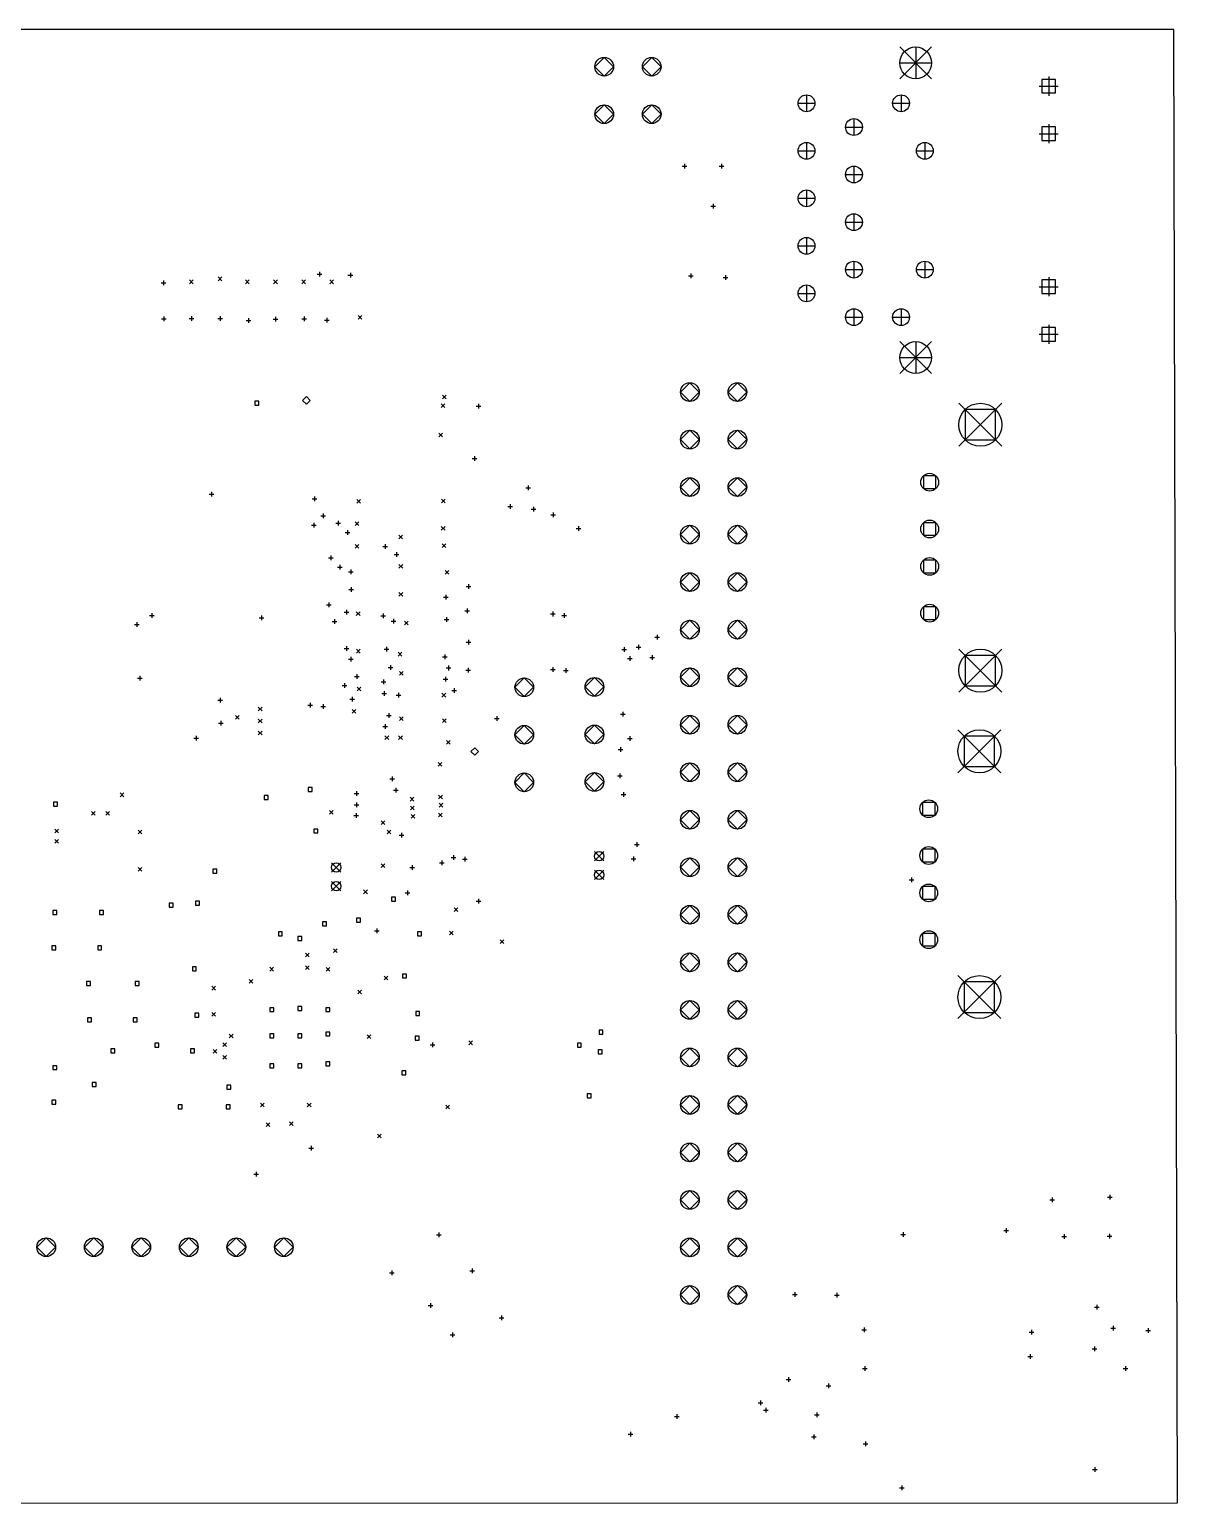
# Model space of a CAD drawing. Extents: x 95 to 218, y -204 to -74.
# Drawn here: x 156.3 to 217.7, y -153.2 to -74.4 of the extents above; entities that cross this region are included whole.
import ezdxf

# ---------------------------------------------------------------- set-up
doc = ezdxf.new("R2010")
doc.units = 0
doc.layers.add('BLACK', color=7, linetype='CONTINUOUS')

msp = doc.modelspace()

# ---------------------------------------------------------------- linework, layer by layer
at = {"layer": 'BLACK', "linetype": 'CONTINUOUS'}
for p, q in [((217.52, -74.41), (96.7908, -74.41)), ((217.72, -153.16), (217.52, -74.41)), ((202.873, -75.345), (204.572, -77.045)), ((204.572, -75.345), (202.873, -77.045)), ((203.722, -75.345), (203.722, -77.045)), ((187.07, -75.9), (186.57, -76.4)), ((186.57, -76.4), (187.07, -76.9)), ((187.57, -76.4), (187.07, -75.9)), ((187.07, -76.9), (187.57, -76.4)), ((189.61, -75.9), (189.11, -76.4)), ((189.11, -76.4), (189.61, -76.9)), ((190.11, -76.4), (189.61, -75.9)), ((189.61, -76.9), (190.11, -76.4)), ((202.873, -76.195), (204.572, -76.195)), ((211.193, -77.0794), (210.472, -77.0794)), ((210.472, -77.0794), (210.472, -77.8006)), ((210.832, -76.93), (210.832, -77.95)), ((211.193, -77.8006), (211.193, -77.0794)), ((197.882, -77.905), (197.882, -78.805)), ((202.942, -77.905), (202.942, -78.805)), ((210.322, -77.44), (211.343, -77.44)), ((210.472, -77.8006), (211.193, -77.8006)), ((187.07, -78.44), (186.57, -78.94)), ((187.57, -78.94), (187.07, -78.44)), ((189.61, -78.44), (189.11, -78.94)), ((190.11, -78.94), (189.61, -78.44)), ((197.433, -78.355), (198.332, -78.355)), ((202.492, -78.355), (203.392, -78.355)), ((186.57, -78.94), (187.07, -79.44)), ((187.07, -79.44), (187.57, -78.94)), ((189.11, -78.94), (189.61, -79.44)), ((189.61, -79.44), (190.11, -78.94)), ((200.422, -79.175), (200.422, -80.075)), ((210.832, -79.47), (210.832, -80.49)), ((199.972, -79.625), (200.873, -79.625)), ((210.322, -79.98), (211.343, -79.98)), ((211.193, -79.6194), (210.472, -79.6194)), ((210.472, -79.6194), (210.472, -80.3406)), ((210.472, -80.3406), (211.193, -80.3406)), ((211.193, -80.3406), (211.193, -79.6194)), ((197.433, -80.895), (198.332, -80.895)), ((197.882, -80.445), (197.882, -81.345)), ((203.762, -80.895), (204.662, -80.895)), ((204.212, -80.445), (204.212, -81.345)), ((191.245, -81.72), (191.495, -81.72)), ((191.37, -81.595), (191.37, -81.845)), ((193.225, -81.72), (193.475, -81.72)), ((193.35, -81.595), (193.35, -81.845)), ((200.422, -81.715), (200.422, -82.615)), ((199.972, -82.165), (200.873, -82.165)), ((197.433, -83.435), (198.332, -83.435)), ((197.882, -82.985), (197.882, -83.885)), ((192.775, -83.86), (193.025, -83.86)), ((192.9, -83.735), (192.9, -83.985)), ((200.422, -84.255), (200.422, -85.155)), ((199.972, -84.705), (200.873, -84.705)), ((197.882, -85.525), (197.882, -86.425)), ((197.433, -85.975), (198.332, -85.975)), ((171.86, -87.355), (171.86, -87.605)), ((173.5, -87.415), (173.5, -87.665)), ((191.71, -87.445), (191.71, -87.695)), ((199.972, -87.245), (200.873, -87.245)), ((200.422, -86.795), (200.422, -87.695)), ((203.762, -87.245), (204.662, -87.245)), ((204.212, -86.795), (204.212, -87.695)), ((163.385, -87.95), (163.635, -87.95)), ((163.51, -87.825), (163.51, -88.075)), ((164.9, -87.8), (165.1, -88)), ((165.1, -87.8), (164.9, -88)), ((166.426, -87.6357), (166.626, -87.8357)), ((166.626, -87.6357), (166.426, -87.8357)), ((167.9, -87.8), (168.1, -88)), ((168.1, -87.8), (167.9, -88)), ((169.4, -87.8), (169.6, -88)), ((169.6, -87.8), (169.4, -88)), ((170.9, -87.8), (171.1, -88)), ((171.1, -87.8), (170.9, -88)), ((171.735, -87.48), (171.985, -87.48)), ((172.4, -87.8), (172.6, -88)), ((172.6, -87.8), (172.4, -88)), ((173.375, -87.54), (173.625, -87.54)), ((191.585, -87.57), (191.835, -87.57)), ((193.433, -87.6616), (193.683, -87.6616)), ((193.558, -87.5366), (193.558, -87.7866)), ((197.882, -88.065), (197.882, -88.965)), ((210.322, -88.16), (211.343, -88.16)), ((211.193, -87.7994), (210.472, -87.7994)), ((210.472, -87.7994), (210.472, -88.5206)), ((210.832, -87.65), (210.832, -88.67)), ((211.193, -88.5206), (211.193, -87.7994)), ((197.433, -88.515), (198.332, -88.515)), ((210.472, -88.5206), (211.193, -88.5206)), ((163.53, -89.755), (163.53, -90.005)), ((165.01, -89.735), (165.01, -89.985)), ((166.54, -89.735), (166.54, -89.985)), ((169.5, -89.765), (169.5, -90.015)), ((171.03, -89.745), (171.03, -89.995)), ((173.91, -89.7), (174.11, -89.9)), ((174.11, -89.7), (173.91, -89.9)), ((199.972, -89.785), (200.873, -89.785)), ((200.422, -89.335), (200.422, -90.235)), ((202.492, -89.785), (203.392, -89.785)), ((202.942, -89.335), (202.942, -90.235)), ((163.405, -89.88), (163.655, -89.88)), ((164.885, -89.86), (165.135, -89.86)), ((166.415, -89.86), (166.665, -89.86)), ((167.935, -89.96), (168.185, -89.96)), ((168.06, -89.835), (168.06, -90.085)), ((169.375, -89.89), (169.625, -89.89)), ((170.905, -89.87), (171.155, -89.87)), ((172.125, -89.95), (172.375, -89.95)), ((172.25, -89.825), (172.25, -90.075)), ((211.193, -90.3394), (210.472, -90.3394)), ((210.472, -90.3394), (210.472, -91.0606)), ((210.832, -90.19), (210.832, -91.21)), ((211.193, -91.0606), (211.193, -90.3394)), ((202.873, -91.095), (204.572, -92.795)), ((204.572, -91.095), (202.873, -92.795)), ((203.722, -91.095), (203.722, -92.795)), ((210.322, -90.7), (211.343, -90.7)), ((210.472, -91.0606), (211.193, -91.0606)), ((202.873, -91.945), (204.572, -91.945)), ((191.65, -93.29), (191.15, -93.79)), ((192.15, -93.79), (191.65, -93.29)), ((194.19, -93.29), (193.69, -93.79)), ((194.69, -93.79), (194.19, -93.29)), ((168.606, -94.2739), (168.394, -94.2739)), ((168.394, -94.2739), (168.394, -94.4861)), ((168.394, -94.4861), (168.606, -94.4861)), ((168.606, -94.4861), (168.606, -94.2739)), ((171.15, -94.034), (170.95, -94.234)), ((170.95, -94.234), (171.15, -94.434)), ((171.35, -94.234), (171.15, -94.034)), ((171.15, -94.434), (171.35, -94.234)), ((178.36, -94.42), (178.56, -94.62)), ((178.56, -94.42), (178.36, -94.62)), ((178.42, -93.96), (178.62, -94.16)), ((178.62, -93.96), (178.42, -94.16)), ((180.233, -94.5414), (180.483, -94.5414)), ((180.358, -94.4164), (180.358, -94.6664)), ((191.15, -93.79), (191.65, -94.29)), ((191.65, -94.29), (192.15, -93.79)), ((193.69, -93.79), (194.19, -94.29)), ((194.19, -94.29), (194.69, -93.79)), ((206.03, -94.388), (208.33, -96.688)), ((208.33, -94.388), (206.03, -96.688)), ((207.993, -94.7248), (206.367, -94.7248)), ((206.367, -94.7248), (206.367, -96.3512)), ((207.993, -96.3512), (207.993, -94.7248)), ((178.23, -95.99), (178.43, -96.19)), ((178.43, -95.99), (178.23, -96.19)), ((191.65, -95.83), (191.15, -96.33)), ((192.15, -96.33), (191.65, -95.83)), ((194.19, -95.83), (193.69, -96.33)), ((194.69, -96.33), (194.19, -95.83)), ((191.15, -96.33), (191.65, -96.83)), ((191.65, -96.83), (192.15, -96.33)), ((193.69, -96.33), (194.19, -96.83)), ((194.19, -96.83), (194.69, -96.33)), ((206.367, -96.3512), (207.993, -96.3512)), ((180.01, -97.3391), (180.26, -97.3391)), ((180.135, -97.2141), (180.135, -97.4641)), ((191.65, -98.37), (191.15, -98.87)), ((192.15, -98.87), (191.65, -98.37)), ((194.19, -98.37), (193.69, -98.87)), ((194.69, -98.87), (194.19, -98.37)), ((204.806, -98.2721), (204.134, -98.2721)), ((204.134, -98.2721), (204.134, -98.9439)), ((204.806, -98.9439), (204.806, -98.2721)), ((165.955, -99.24), (166.205, -99.24)), ((166.08, -99.115), (166.08, -99.365)), ((182.875, -98.9), (183.125, -98.9)), ((183, -98.775), (183, -99.025)), ((191.15, -98.87), (191.65, -99.37)), ((191.65, -99.37), (192.15, -98.87)), ((193.69, -98.87), (194.19, -99.37)), ((194.19, -99.37), (194.69, -98.87)), ((204.134, -98.9439), (204.806, -98.9439)), ((171.465, -99.49), (171.715, -99.49)), ((171.59, -99.365), (171.59, -99.615)), ((173.85, -99.53), (174.05, -99.73)), ((174.05, -99.53), (173.85, -99.73)), ((178.369, -99.5099), (178.569, -99.7099)), ((178.569, -99.5099), (178.369, -99.7099)), ((181.925, -99.9), (182.175, -99.9)), ((182.05, -99.775), (182.05, -100.025)), ((183.175, -100.05), (183.425, -100.05)), ((183.3, -99.925), (183.3, -100.175)), ((171.553, -100.772), (171.553, -101.022)), ((171.922, -100.403), (172.172, -100.403)), ((172.047, -100.278), (172.047, -100.528)), ((172.728, -100.803), (172.978, -100.803)), ((172.853, -100.678), (172.853, -100.928)), ((173.76, -100.72), (173.96, -100.92)), ((173.96, -100.72), (173.76, -100.92)), ((184.225, -100.35), (184.475, -100.35)), ((184.35, -100.225), (184.35, -100.475)), ((204.806, -100.772), (204.134, -100.772)), ((204.134, -100.772), (204.134, -101.444)), ((204.806, -101.444), (204.806, -100.772)), ((171.428, -100.897), (171.678, -100.897)), ((173.222, -101.297), (173.472, -101.297)), ((173.347, -101.172), (173.347, -101.422)), ((176.091, -101.435), (176.291, -101.635)), ((176.291, -101.435), (176.091, -101.635)), ((178.362, -100.971), (178.562, -101.171)), ((178.562, -100.971), (178.362, -101.171)), ((185.575, -101.09), (185.825, -101.09)), ((185.7, -100.965), (185.7, -101.215)), ((191.65, -100.91), (191.15, -101.41)), ((191.15, -101.41), (191.65, -101.91)), ((192.15, -101.41), (191.65, -100.91)), ((191.65, -101.91), (192.15, -101.41)), ((194.19, -100.91), (193.69, -101.41)), ((193.69, -101.41), (194.19, -101.91)), ((194.69, -101.41), (194.19, -100.91)), ((194.19, -101.91), (194.69, -101.41)), ((204.134, -101.444), (204.806, -101.444)), ((173.76, -101.93), (173.96, -102.13)), ((173.96, -101.93), (173.76, -102.13)), ((175.245, -102.05), (175.495, -102.05)), ((175.37, -101.925), (175.37, -102.175)), ((175.972, -102.344), (175.972, -102.594)), ((178.412, -101.896), (178.612, -102.096)), ((178.612, -101.896), (178.412, -102.096)), ((172.328, -102.653), (172.578, -102.653)), ((172.453, -102.528), (172.453, -102.778)), ((172.822, -103.147), (173.072, -103.147)), ((172.947, -103.022), (172.947, -103.272)), ((175.847, -102.469), (176.097, -102.469)), ((176.1, -103), (176.3, -103.2)), ((176.3, -103), (176.1, -103.2)), ((204.806, -102.772), (204.134, -102.772)), ((204.134, -102.772), (204.134, -103.444)), ((204.806, -103.444), (204.806, -102.772)), ((173.395, -103.4), (173.645, -103.4)), ((173.52, -103.275), (173.52, -103.525)), ((178.566, -103.324), (178.766, -103.524)), ((178.766, -103.324), (178.566, -103.524)), ((191.65, -103.45), (191.15, -103.95)), ((191.15, -103.95), (191.65, -104.45)), ((192.15, -103.95), (191.65, -103.45)), ((191.65, -104.45), (192.15, -103.95)), ((194.19, -103.45), (193.69, -103.95)), ((193.69, -103.95), (194.19, -104.45)), ((194.69, -103.95), (194.19, -103.45)), ((194.19, -104.45), (194.69, -103.95)), ((204.134, -103.444), (204.806, -103.444)), ((173.425, -104.35), (173.675, -104.35)), ((173.55, -104.225), (173.55, -104.475)), ((176.1, -104.5), (176.3, -104.7)), ((176.3, -104.5), (176.1, -104.7)), ((178.475, -104.75), (178.725, -104.75)), ((178.6, -104.625), (178.6, -104.875)), ((179.685, -104.19), (179.935, -104.19)), ((179.81, -104.065), (179.81, -104.315)), ((172.225, -105.17), (172.475, -105.17)), ((172.35, -105.045), (172.35, -105.295)), ((173.178, -105.546), (173.428, -105.546)), ((173.303, -105.421), (173.303, -105.671)), ((173.82, -105.53), (174.02, -105.73)), ((174.02, -105.53), (173.82, -105.73)), ((179.625, -105.49), (179.875, -105.49)), ((179.75, -105.365), (179.75, -105.615)), ((184.32, -105.527), (184.32, -105.777)), ((204.806, -105.272), (204.134, -105.272)), ((204.134, -105.272), (204.134, -105.944)), ((204.806, -105.944), (204.806, -105.272)), ((161.965, -106.21), (162.215, -106.21)), ((162.09, -106.085), (162.09, -106.335)), ((162.755, -105.73), (163.005, -105.73)), ((162.88, -105.605), (162.88, -105.855)), ((168.625, -105.85), (168.875, -105.85)), ((168.75, -105.725), (168.75, -105.975)), ((172.525, -106.05), (172.775, -106.05)), ((172.65, -105.925), (172.65, -106.175)), ((175.135, -105.751), (175.385, -105.751)), ((175.26, -105.626), (175.26, -105.876)), ((175.675, -106.04), (175.925, -106.04)), ((175.8, -105.915), (175.8, -106.165)), ((176.4, -106.03), (176.6, -106.23)), ((176.6, -106.03), (176.4, -106.23)), ((178.515, -105.95), (178.765, -105.95)), ((178.64, -105.825), (178.64, -106.075)), ((184.195, -105.652), (184.445, -105.652)), ((184.807, -105.734), (185.057, -105.734)), ((184.932, -105.609), (184.932, -105.859)), ((191.65, -105.99), (191.15, -106.49)), ((192.15, -106.49), (191.65, -105.99)), ((194.19, -105.99), (193.69, -106.49)), ((194.69, -106.49), (194.19, -105.99)), ((204.134, -105.944), (204.806, -105.944)), ((179.81, -107.025), (179.81, -107.275)), ((189.785, -106.898), (190.035, -106.898)), ((189.91, -106.773), (189.91, -107.023)), ((191.15, -106.49), (191.65, -106.99)), ((191.65, -106.99), (192.15, -106.49)), ((193.69, -106.49), (194.19, -106.99)), ((194.19, -106.99), (194.69, -106.49)), ((173.175, -107.5), (173.425, -107.5)), ((173.3, -107.375), (173.3, -107.625)), ((173.83, -107.54), (174.03, -107.74)), ((174.03, -107.54), (173.83, -107.74)), ((175.305, -107.53), (175.555, -107.53)), ((175.43, -107.405), (175.43, -107.655)), ((176.05, -107.7), (176.25, -107.9)), ((176.25, -107.7), (176.05, -107.9)), ((178.55, -107.824), (178.55, -108.074)), ((179.685, -107.15), (179.935, -107.15)), ((188.015, -107.541), (188.265, -107.541)), ((188.14, -107.416), (188.14, -107.666)), ((188.438, -107.914), (188.438, -108.164)), ((188.773, -107.429), (189.023, -107.429)), ((188.898, -107.304), (188.898, -107.554)), ((189.641, -107.854), (189.641, -108.104)), ((206.03, -107.528), (208.33, -109.828)), ((208.33, -107.528), (206.03, -109.828)), ((207.993, -107.865), (206.367, -107.865)), ((206.367, -107.865), (206.367, -109.491)), ((207.993, -109.491), (207.993, -107.865)), ((173.406, -108.073), (173.656, -108.073)), ((173.531, -107.948), (173.531, -108.198)), ((175.528, -108.51), (175.778, -108.51)), ((175.653, -108.385), (175.653, -108.635)), ((178.425, -107.949), (178.675, -107.949)), ((178.63, -108.538), (178.88, -108.538)), ((178.755, -108.413), (178.755, -108.663)), ((179.675, -108.66), (179.925, -108.66)), ((179.8, -108.535), (179.8, -108.785)), ((184.205, -108.61), (184.455, -108.61)), ((184.33, -108.485), (184.33, -108.735)), ((184.895, -108.68), (185.145, -108.68)), ((185.02, -108.555), (185.02, -108.805)), ((188.313, -108.039), (188.563, -108.039)), ((189.516, -107.979), (189.766, -107.979)), ((191.65, -108.53), (191.15, -109.03)), ((192.15, -109.03), (191.65, -108.53)), ((194.19, -108.53), (193.69, -109.03)), ((194.69, -109.03), (194.19, -108.53)), ((162.125, -109.09), (162.375, -109.09)), ((162.25, -108.965), (162.25, -109.215)), ((173.065, -109.47), (173.315, -109.47)), ((173.19, -109.345), (173.19, -109.595)), ((173.719, -108.988), (173.969, -108.988)), ((173.844, -108.863), (173.844, -109.113)), ((175.153, -109.282), (175.403, -109.282)), ((175.278, -109.157), (175.278, -109.407)), ((176.12, -108.73), (176.32, -108.93)), ((176.32, -108.73), (176.12, -108.93)), ((178.455, -109.14), (178.705, -109.14)), ((178.58, -109.015), (178.58, -109.265)), ((182.8, -109.07), (182.3, -109.57)), ((183.3, -109.57), (182.8, -109.07)), ((186.55, -109.05), (186.05, -109.55)), ((187.05, -109.55), (186.55, -109.05)), ((191.15, -109.03), (191.65, -109.53)), ((191.65, -109.53), (192.15, -109.03)), ((193.69, -109.03), (194.19, -109.53)), ((194.19, -109.53), (194.69, -109.03)), ((206.367, -109.491), (207.993, -109.491)), ((166.425, -110.25), (166.675, -110.25)), ((166.55, -110.125), (166.55, -110.375)), ((173.475, -110.2), (173.725, -110.2)), ((173.6, -110.075), (173.6, -110.325)), ((173.862, -109.561), (174.062, -109.761)), ((174.062, -109.561), (173.862, -109.761)), ((175.175, -109.9), (175.425, -109.9)), ((175.3, -109.775), (175.3, -110.025)), ((175.945, -109.99), (176.195, -109.99)), ((176.07, -109.865), (176.07, -110.115)), ((178.4, -109.89), (178.6, -110.09)), ((178.6, -109.89), (178.4, -110.09)), ((178.93, -109.749), (179.18, -109.749)), ((179.055, -109.624), (179.055, -109.874)), ((182.3, -109.57), (182.8, -110.07)), ((182.8, -110.07), (183.3, -109.57)), ((186.05, -109.55), (186.55, -110.05)), ((186.55, -110.05), (187.05, -109.55)), ((167.357, -111.069), (167.557, -111.269)), ((167.557, -111.069), (167.357, -111.269)), ((168.58, -110.63), (168.78, -110.83)), ((168.78, -110.63), (168.58, -110.83)), ((171.235, -110.53), (171.485, -110.53)), ((171.36, -110.405), (171.36, -110.655)), ((171.921, -110.596), (172.171, -110.596)), ((172.046, -110.471), (172.046, -110.721)), ((173.6, -110.75), (173.8, -110.95)), ((173.8, -110.75), (173.6, -110.95)), ((175.425, -111.08), (175.675, -111.08)), ((175.55, -110.955), (175.55, -111.205)), ((187.935, -111.01), (188.185, -111.01)), ((188.06, -110.885), (188.06, -111.135)), ((191.65, -111.07), (191.15, -111.57)), ((192.15, -111.57), (191.65, -111.07)), ((194.19, -111.07), (193.69, -111.57)), ((194.69, -111.57), (194.19, -111.07)), ((166.445, -111.49), (166.695, -111.49)), ((166.57, -111.365), (166.57, -111.615)), ((168.58, -111.27), (168.78, -111.47)), ((168.78, -111.27), (168.58, -111.47)), ((175.232, -111.669), (175.482, -111.669)), ((175.357, -111.544), (175.357, -111.794)), ((176.13, -111.15), (176.33, -111.35)), ((176.33, -111.15), (176.13, -111.35)), ((178.43, -111.26), (178.63, -111.46)), ((178.63, -111.26), (178.43, -111.46)), ((181.211, -111.23), (181.461, -111.23)), ((181.336, -111.105), (181.336, -111.355)), ((182.8, -111.61), (182.3, -112.11)), ((183.3, -112.11), (182.8, -111.61)), ((186.55, -111.59), (186.05, -112.09)), ((187.05, -112.09), (186.55, -111.59)), ((191.15, -111.57), (191.65, -112.07)), ((191.65, -112.07), (192.15, -111.57)), ((193.69, -111.57), (194.19, -112.07)), ((194.19, -112.07), (194.69, -111.57)), ((205.98, -111.84), (208.28, -114.14)), ((208.28, -111.84), (205.98, -114.14)), ((165.135, -112.29), (165.385, -112.29)), ((165.26, -112.165), (165.26, -112.415)), ((168.58, -111.914), (168.78, -112.114)), ((168.78, -111.914), (168.58, -112.114)), ((175.351, -112.156), (175.551, -112.356)), ((175.551, -112.156), (175.351, -112.356)), ((176.08, -112.16), (176.28, -112.36)), ((176.28, -112.16), (176.08, -112.36)), ((178.645, -112.405), (178.845, -112.605)), ((178.845, -112.405), (178.645, -112.605)), ((182.3, -112.11), (182.8, -112.61)), ((182.8, -112.61), (183.3, -112.11)), ((186.05, -112.09), (186.55, -112.59)), ((186.55, -112.59), (187.05, -112.09)), ((188.325, -112.3), (188.575, -112.3)), ((188.45, -112.175), (188.45, -112.425)), ((207.943, -112.177), (206.317, -112.177)), ((206.317, -112.177), (206.317, -113.803)), ((207.943, -113.803), (207.943, -112.177)), ((180.15, -112.8), (179.95, -113)), ((179.95, -113), (180.15, -113.2)), ((180.35, -113), (180.15, -112.8)), ((180.15, -113.2), (180.35, -113)), ((187.825, -112.9), (188.075, -112.9)), ((187.95, -112.775), (187.95, -113.025)), ((178.2, -113.59), (178.4, -113.79)), ((178.4, -113.59), (178.2, -113.79)), ((182.8, -114.15), (182.3, -114.65)), ((183.3, -114.65), (182.8, -114.15)), ((186.55, -114.13), (186.05, -114.63)), ((187.05, -114.63), (186.55, -114.13)), ((187.9, -114.175), (187.9, -114.425)), ((191.65, -113.61), (191.15, -114.11)), ((191.15, -114.11), (191.65, -114.61)), ((192.15, -114.11), (191.65, -113.61)), ((191.65, -114.61), (192.15, -114.11)), ((194.19, -113.61), (193.69, -114.11)), ((193.69, -114.11), (194.19, -114.61)), ((194.69, -114.11), (194.19, -113.61)), ((194.19, -114.61), (194.69, -114.11)), ((206.317, -113.803), (207.943, -113.803)), ((171.456, -114.924), (171.244, -114.924)), ((171.244, -114.924), (171.244, -115.136)), ((171.456, -115.136), (171.456, -114.924)), ((175.605, -114.47), (175.855, -114.47)), ((175.73, -114.345), (175.73, -114.595)), ((175.93, -114.945), (175.93, -115.195)), ((182.3, -114.65), (182.8, -115.15)), ((182.8, -115.15), (183.3, -114.65)), ((186.05, -114.63), (186.55, -115.13)), ((186.55, -115.13), (187.05, -114.63)), ((187.775, -114.3), (188.025, -114.3)), ((157.84, -115.718), (157.628, -115.718)), ((157.628, -115.718), (157.628, -115.93)), ((157.84, -115.93), (157.84, -115.718)), ((161.19, -115.216), (161.39, -115.416)), ((161.39, -115.216), (161.19, -115.416)), ((169.112, -115.349), (168.899, -115.349)), ((168.899, -115.349), (168.899, -115.562)), ((168.899, -115.562), (169.112, -115.562)), ((169.112, -115.562), (169.112, -115.349)), ((171.244, -115.136), (171.456, -115.136)), ((173.709, -115.244), (173.959, -115.244)), ((173.824, -115.72), (173.824, -115.97)), ((173.834, -115.119), (173.834, -115.369)), ((175.805, -115.07), (176.055, -115.07)), ((176.69, -115.45), (176.89, -115.65)), ((176.89, -115.45), (176.69, -115.65)), ((178.22, -115.33), (178.42, -115.53)), ((178.42, -115.33), (178.22, -115.53)), ((178.24, -115.77), (178.44, -115.97)), ((178.44, -115.77), (178.24, -115.97)), ((187.975, -115.3), (188.225, -115.3)), ((188.1, -115.175), (188.1, -115.425)), ((204.756, -115.724), (204.084, -115.724)), ((204.084, -115.724), (204.084, -116.396)), ((204.756, -116.396), (204.756, -115.724)), ((157.628, -115.93), (157.84, -115.93)), ((159.666, -116.2), (159.866, -116.4)), ((159.866, -116.2), (159.666, -116.4)), ((160.428, -116.2), (160.628, -116.4)), ((160.628, -116.2), (160.428, -116.4)), ((172.39, -116.15), (172.59, -116.35)), ((172.59, -116.15), (172.39, -116.35)), ((173.681, -116.424), (173.931, -116.424)), ((173.699, -115.845), (173.949, -115.845)), ((173.806, -116.299), (173.806, -116.549)), ((176.72, -115.92), (176.92, -116.12)), ((176.92, -115.92), (176.72, -116.12)), ((176.75, -116.36), (176.95, -116.56)), ((176.95, -116.36), (176.75, -116.56)), ((178.21, -116.3), (178.41, -116.5)), ((178.41, -116.3), (178.21, -116.5)), ((191.65, -116.15), (191.15, -116.65)), ((192.15, -116.65), (191.65, -116.15)), ((194.19, -116.15), (193.69, -116.65)), ((194.69, -116.65), (194.19, -116.15)), ((204.084, -116.396), (204.756, -116.396)), ((157.704, -117.151), (157.904, -117.351)), ((157.904, -117.151), (157.704, -117.351)), ((162.15, -117.2), (162.35, -117.4)), ((162.35, -117.2), (162.15, -117.4)), ((171.756, -117.144), (171.544, -117.144)), ((171.544, -117.144), (171.544, -117.356)), ((171.544, -117.356), (171.756, -117.356)), ((171.756, -117.356), (171.756, -117.144)), ((175.15, -116.7), (175.35, -116.9)), ((175.35, -116.7), (175.15, -116.9)), ((175.468, -117.204), (175.668, -117.404)), ((175.668, -117.204), (175.468, -117.404)), ((176.24, -117.345), (176.24, -117.595)), ((191.15, -116.65), (191.65, -117.15)), ((191.65, -117.15), (192.15, -116.65)), ((193.69, -116.65), (194.19, -117.15)), ((194.19, -117.15), (194.69, -116.65)), ((157.7, -117.7), (157.9, -117.9)), ((157.9, -117.7), (157.7, -117.9)), ((176.115, -117.47), (176.365, -117.47)), ((188.696, -117.977), (188.946, -117.977)), ((188.821, -117.852), (188.821, -118.102)), ((172.5, -118.95), (173, -119.45)), ((173, -118.95), (172.5, -119.45)), ((178.275, -118.95), (178.525, -118.95)), ((178.4, -118.825), (178.4, -119.075)), ((178.888, -118.662), (179.138, -118.662)), ((179.013, -118.537), (179.013, -118.787)), ((179.5, -118.762), (179.75, -118.762)), ((179.625, -118.637), (179.625, -118.887)), ((186.55, -118.35), (187.05, -118.85)), ((187.05, -118.35), (186.55, -118.85)), ((188.51, -118.736), (188.76, -118.736)), ((188.635, -118.611), (188.635, -118.861)), ((191.65, -118.69), (191.15, -119.19)), ((192.15, -119.19), (191.65, -118.69)), ((194.19, -118.69), (193.69, -119.19)), ((194.69, -119.19), (194.19, -118.69)), ((204.756, -118.224), (204.084, -118.224)), ((204.084, -118.224), (204.084, -118.896)), ((204.084, -118.896), (204.756, -118.896)), ((204.756, -118.896), (204.756, -118.224)), ((162.15, -119.2), (162.35, -119.4)), ((162.35, -119.2), (162.15, -119.4)), ((166.356, -119.294), (166.144, -119.294)), ((166.144, -119.294), (166.144, -119.506)), ((166.144, -119.506), (166.356, -119.506)), ((166.356, -119.506), (166.356, -119.294)), ((175.15, -119), (175.35, -119.2)), ((175.35, -119), (175.15, -119.2)), ((176.675, -119.2), (176.925, -119.2)), ((176.8, -119.075), (176.8, -119.325)), ((186.55, -119.35), (187.05, -119.85)), ((187.05, -119.35), (186.55, -119.85)), ((191.15, -119.19), (191.65, -119.69)), ((191.65, -119.69), (192.15, -119.19)), ((193.69, -119.19), (194.19, -119.69)), ((194.19, -119.69), (194.69, -119.19)), ((203.495, -119.744), (203.495, -119.994)), ((172.5, -119.95), (173, -120.45)), ((173, -119.95), (172.5, -120.45)), ((174.21, -120.4), (174.41, -120.6)), ((174.41, -120.4), (174.21, -120.6)), ((176.55, -120.425), (176.55, -120.675)), ((203.37, -119.869), (203.62, -119.869)), ((204.756, -120.224), (204.084, -120.224)), ((204.084, -120.224), (204.084, -120.896)), ((204.756, -120.896), (204.756, -120.224)), ((164.027, -121.104), (163.814, -121.104)), ((163.814, -121.104), (163.814, -121.317)), ((163.814, -121.317), (164.027, -121.317)), ((164.027, -121.317), (164.027, -121.104)), ((165.436, -120.994), (165.223, -120.994)), ((165.223, -120.994), (165.223, -121.206)), ((165.223, -121.206), (165.436, -121.206)), ((165.436, -121.206), (165.436, -120.994)), ((175.906, -120.794), (175.694, -120.794)), ((175.694, -120.794), (175.694, -121.006)), ((175.694, -121.006), (175.906, -121.006)), ((175.906, -121.006), (175.906, -120.794)), ((176.425, -120.55), (176.675, -120.55)), ((180.225, -121), (180.475, -121)), ((180.35, -120.875), (180.35, -121.125)), ((191.65, -121.23), (191.15, -121.73)), ((192.15, -121.73), (191.65, -121.23)), ((194.19, -121.23), (193.69, -121.73)), ((194.69, -121.73), (194.19, -121.23)), ((204.084, -120.896), (204.756, -120.896)), ((157.806, -121.494), (157.594, -121.494)), ((157.594, -121.494), (157.594, -121.706)), ((157.594, -121.706), (157.806, -121.706)), ((157.806, -121.706), (157.806, -121.494)), ((160.306, -121.494), (160.094, -121.494)), ((160.094, -121.494), (160.094, -121.706)), ((160.094, -121.706), (160.306, -121.706)), ((160.306, -121.706), (160.306, -121.494)), ((172.232, -122.105), (172.02, -122.105)), ((172.02, -122.105), (172.02, -122.317)), ((172.232, -122.317), (172.232, -122.105)), ((174.046, -121.908), (173.833, -121.908)), ((173.833, -121.908), (173.833, -122.12)), ((174.046, -122.12), (174.046, -121.908)), ((179.05, -121.35), (179.25, -121.55)), ((179.25, -121.35), (179.05, -121.55)), ((191.15, -121.73), (191.65, -122.23)), ((191.65, -122.23), (192.15, -121.73)), ((193.69, -121.73), (194.19, -122.23)), ((194.19, -122.23), (194.69, -121.73)), ((169.863, -122.641), (169.651, -122.641)), ((169.651, -122.641), (169.651, -122.853)), ((169.651, -122.853), (169.863, -122.853)), ((169.863, -122.853), (169.863, -122.641)), ((170.906, -122.894), (170.694, -122.894)), ((170.694, -122.894), (170.694, -123.106)), ((170.906, -123.106), (170.906, -122.894)), ((172.02, -122.317), (172.232, -122.317)), ((173.833, -122.12), (174.046, -122.12)), ((174.795, -122.58), (175.045, -122.58)), ((174.92, -122.455), (174.92, -122.705)), ((177.306, -122.644), (177.094, -122.644)), ((177.094, -122.644), (177.094, -122.856)), ((177.094, -122.856), (177.306, -122.856)), ((177.306, -122.856), (177.306, -122.644)), ((178.8, -122.6), (179, -122.8)), ((179, -122.6), (178.8, -122.8)), ((204.756, -122.724), (204.084, -122.724)), ((204.084, -122.724), (204.084, -123.396)), ((204.756, -123.396), (204.756, -122.724)), ((157.756, -123.394), (157.544, -123.394)), ((157.544, -123.394), (157.544, -123.606)), ((157.544, -123.606), (157.756, -123.606)), ((157.756, -123.606), (157.756, -123.394)), ((160.206, -123.394), (159.994, -123.394)), ((159.994, -123.394), (159.994, -123.606)), ((159.994, -123.606), (160.206, -123.606)), ((160.206, -123.606), (160.206, -123.394)), ((170.694, -123.106), (170.906, -123.106)), ((172.6, -123.55), (172.8, -123.75)), ((172.8, -123.55), (172.6, -123.75)), ((181.512, -123.069), (181.712, -123.269)), ((181.712, -123.069), (181.512, -123.269)), ((204.084, -123.396), (204.756, -123.396)), ((171.102, -123.784), (171.302, -123.984)), ((171.302, -123.784), (171.102, -123.984)), ((171.102, -124.454), (171.302, -124.654)), ((171.302, -124.454), (171.102, -124.654)), ((191.65, -123.77), (191.15, -124.27)), ((191.15, -124.27), (191.65, -124.77)), ((192.15, -124.27), (191.65, -123.77)), ((191.65, -124.77), (192.15, -124.27)), ((194.19, -123.77), (193.69, -124.27)), ((193.69, -124.27), (194.19, -124.77)), ((194.69, -124.27), (194.19, -123.77)), ((194.19, -124.77), (194.69, -124.27)), ((165.266, -124.504), (165.054, -124.504)), ((165.054, -124.504), (165.054, -124.716)), ((165.054, -124.716), (165.266, -124.716)), ((165.266, -124.716), (165.266, -124.504)), ((168.084, -125.181), (168.284, -125.381)), ((168.284, -125.181), (168.084, -125.381)), ((169.198, -124.537), (169.398, -124.737)), ((169.398, -124.537), (169.198, -124.737)), ((172.2, -124.55), (172.4, -124.75)), ((172.4, -124.55), (172.2, -124.75)), ((175.3, -125.01), (175.5, -125.21)), ((175.5, -125.01), (175.3, -125.21)), ((176.506, -124.894), (176.294, -124.894)), ((176.294, -124.894), (176.294, -125.106)), ((176.294, -125.106), (176.506, -125.106)), ((176.506, -125.106), (176.506, -124.894)), ((205.98, -124.98), (208.28, -127.28)), ((208.28, -124.98), (205.98, -127.28)), ((159.606, -125.294), (159.394, -125.294)), ((159.394, -125.294), (159.394, -125.506)), ((159.394, -125.506), (159.606, -125.506)), ((159.606, -125.506), (159.606, -125.294)), ((162.206, -125.294), (161.994, -125.294)), ((161.994, -125.294), (161.994, -125.506)), ((161.994, -125.506), (162.206, -125.506)), ((162.206, -125.506), (162.206, -125.294)), ((166.1, -125.55), (166.3, -125.75)), ((166.3, -125.55), (166.1, -125.75)), ((173.9, -125.75), (174.1, -125.95)), ((174.1, -125.75), (173.9, -125.95)), ((207.943, -125.317), (206.317, -125.317)), ((206.317, -125.317), (206.317, -126.943)), ((207.943, -126.943), (207.943, -125.317)), ((169.406, -126.694), (169.194, -126.694)), ((169.194, -126.694), (169.194, -126.906)), ((169.406, -126.906), (169.406, -126.694)), ((170.906, -126.638), (170.694, -126.638)), ((170.694, -126.638), (170.694, -126.851)), ((170.906, -126.851), (170.906, -126.638)), ((172.406, -126.694), (172.194, -126.694)), ((172.194, -126.694), (172.194, -126.906)), ((172.406, -126.906), (172.406, -126.694)), ((191.65, -126.31), (191.15, -126.81)), ((191.15, -126.81), (191.65, -127.31)), ((192.15, -126.81), (191.65, -126.31)), ((191.65, -127.31), (192.15, -126.81)), ((194.19, -126.31), (193.69, -126.81)), ((193.69, -126.81), (194.19, -127.31)), ((194.69, -126.81), (194.19, -126.31)), ((194.19, -127.31), (194.69, -126.81)), ((159.656, -127.244), (159.444, -127.244)), ((159.444, -127.244), (159.444, -127.456)), ((159.444, -127.456), (159.656, -127.456)), ((159.656, -127.456), (159.656, -127.244)), ((162.106, -127.244), (161.894, -127.244)), ((161.894, -127.244), (161.894, -127.456)), ((161.894, -127.456), (162.106, -127.456)), ((162.106, -127.456), (162.106, -127.244)), ((165.406, -126.994), (165.194, -126.994)), ((165.194, -126.994), (165.194, -127.206)), ((165.194, -127.206), (165.406, -127.206)), ((165.406, -127.206), (165.406, -126.994)), ((166.1, -126.95), (166.3, -127.15)), ((166.3, -126.95), (166.1, -127.15)), ((169.194, -126.906), (169.406, -126.906)), ((170.694, -126.851), (170.906, -126.851)), ((172.194, -126.906), (172.406, -126.906)), ((177.206, -126.894), (176.994, -126.894)), ((176.994, -126.894), (176.994, -127.106)), ((176.994, -127.106), (177.206, -127.106)), ((177.206, -127.106), (177.206, -126.894)), ((206.317, -126.943), (207.943, -126.943)), ((167.029, -128.112), (167.229, -128.312)), ((167.229, -128.112), (167.029, -128.312)), ((169.406, -128.094), (169.194, -128.094)), ((169.194, -128.094), (169.194, -128.306)), ((169.194, -128.306), (169.406, -128.306)), ((169.406, -128.306), (169.406, -128.094)), ((170.906, -128.094), (170.694, -128.094)), ((170.694, -128.094), (170.694, -128.306)), ((170.694, -128.306), (170.906, -128.306)), ((170.906, -128.306), (170.906, -128.094)), ((172.406, -127.994), (172.194, -127.994)), ((172.194, -127.994), (172.194, -128.206)), ((172.194, -128.206), (172.406, -128.206)), ((172.406, -128.206), (172.406, -127.994)), ((174.4, -128.15), (174.6, -128.35)), ((174.6, -128.15), (174.4, -128.35)), ((177.185, -128.212), (176.972, -128.212)), ((176.972, -128.212), (176.972, -128.425)), ((177.185, -128.425), (177.185, -128.212)), ((187.006, -127.894), (186.794, -127.894)), ((186.794, -127.894), (186.794, -128.106)), ((186.794, -128.106), (187.006, -128.106)), ((187.006, -128.106), (187.006, -127.894)), ((160.906, -128.894), (160.694, -128.894)), ((160.694, -128.894), (160.694, -129.106)), ((160.694, -129.106), (160.906, -129.106)), ((160.906, -129.106), (160.906, -128.894)), ((163.256, -128.594), (163.044, -128.594)), ((163.044, -128.594), (163.044, -128.806)), ((163.044, -128.806), (163.256, -128.806)), ((163.256, -128.806), (163.256, -128.594)), ((165.173, -128.902), (164.961, -128.902)), ((164.961, -128.902), (164.961, -129.114)), ((164.961, -129.114), (165.173, -129.114)), ((165.173, -129.114), (165.173, -128.902)), ((166.168, -128.925), (166.368, -129.125)), ((166.368, -128.925), (166.168, -129.125)), ((166.681, -128.575), (166.881, -128.775)), ((166.881, -128.575), (166.681, -128.775)), ((176.972, -128.425), (177.185, -128.425)), ((177.765, -128.68), (178.015, -128.68)), ((177.89, -128.555), (177.89, -128.805)), ((179.834, -128.472), (180.034, -128.672)), ((180.034, -128.472), (179.834, -128.672)), ((185.848, -128.597), (185.636, -128.597)), ((185.636, -128.597), (185.636, -128.809)), ((185.636, -128.809), (185.848, -128.809)), ((185.848, -128.809), (185.848, -128.597)), ((186.956, -128.944), (186.744, -128.944)), ((186.744, -128.944), (186.744, -129.156)), ((186.744, -129.156), (186.956, -129.156)), ((186.956, -129.156), (186.956, -128.944)), ((191.65, -128.85), (191.15, -129.35)), ((192.15, -129.35), (191.65, -128.85)), ((194.19, -128.85), (193.69, -129.35)), ((194.69, -129.35), (194.19, -128.85)), ((157.806, -129.794), (157.594, -129.794)), ((157.594, -129.794), (157.594, -130.006)), ((157.806, -130.006), (157.806, -129.794)), ((166.681, -129.245), (166.881, -129.445)), ((166.881, -129.245), (166.681, -129.445)), ((169.406, -129.694), (169.194, -129.694)), ((169.194, -129.694), (169.194, -129.906)), ((169.194, -129.906), (169.406, -129.906)), ((169.406, -129.906), (169.406, -129.694)), ((170.906, -129.694), (170.694, -129.694)), ((170.694, -129.694), (170.694, -129.906)), ((170.694, -129.906), (170.906, -129.906)), ((170.906, -129.906), (170.906, -129.694)), ((172.406, -129.594), (172.194, -129.594)), ((172.194, -129.594), (172.194, -129.806)), ((172.194, -129.806), (172.406, -129.806)), ((172.406, -129.806), (172.406, -129.594)), ((191.15, -129.35), (191.65, -129.85)), ((191.65, -129.85), (192.15, -129.35)), ((193.69, -129.35), (194.19, -129.85)), ((194.19, -129.85), (194.69, -129.35)), ((157.594, -130.006), (157.806, -130.006)), ((159.906, -130.694), (159.694, -130.694)), ((159.694, -130.694), (159.694, -130.906)), ((159.906, -130.906), (159.906, -130.694)), ((176.466, -130.075), (176.254, -130.075)), ((176.254, -130.075), (176.254, -130.288)), ((176.254, -130.288), (176.466, -130.288)), ((176.466, -130.288), (176.466, -130.075)), ((159.694, -130.906), (159.906, -130.906)), ((167.106, -130.844), (166.894, -130.844)), ((166.894, -130.844), (166.894, -131.056)), ((166.894, -131.056), (167.106, -131.056)), ((167.106, -131.056), (167.106, -130.844)), ((186.366, -131.296), (186.153, -131.296)), ((186.153, -131.296), (186.153, -131.508)), ((186.153, -131.508), (186.366, -131.508)), ((186.366, -131.508), (186.366, -131.296)), ((191.65, -131.39), (191.15, -131.89)), ((192.15, -131.89), (191.65, -131.39)), ((194.19, -131.39), (193.69, -131.89)), ((194.69, -131.89), (194.19, -131.39)), ((157.756, -131.644), (157.544, -131.644)), ((157.544, -131.644), (157.544, -131.856)), ((157.544, -131.856), (157.756, -131.856)), ((157.756, -131.856), (157.756, -131.644)), ((164.506, -131.894), (164.294, -131.894)), ((164.294, -131.894), (164.294, -132.106)), ((164.294, -132.106), (164.506, -132.106)), ((164.506, -132.106), (164.506, -131.894)), ((167.077, -131.894), (166.864, -131.894)), ((166.864, -131.894), (166.864, -132.106)), ((166.864, -132.106), (167.077, -132.106)), ((167.077, -132.106), (167.077, -131.894)), ((168.7, -131.8), (168.9, -132)), ((168.9, -131.8), (168.7, -132)), ((171.2, -131.8), (171.4, -132)), ((171.4, -131.8), (171.2, -132)), ((178.6, -131.9), (178.8, -132.1)), ((178.8, -131.9), (178.6, -132.1)), ((191.15, -131.89), (191.65, -132.39)), ((191.65, -132.39), (192.15, -131.89)), ((193.69, -131.89), (194.19, -132.39)), ((194.19, -132.39), (194.69, -131.89)), ((169, -132.85), (169.2, -133.05)), ((169.2, -132.85), (169, -133.05)), ((170.25, -132.8), (170.45, -133)), ((170.45, -132.8), (170.25, -133)), ((174.95, -133.45), (175.15, -133.65)), ((175.15, -133.45), (174.95, -133.65)), ((191.65, -133.93), (191.15, -134.43)), ((192.15, -134.43), (191.65, -133.93)), ((194.19, -133.93), (193.69, -134.43)), ((194.69, -134.43), (194.19, -133.93)), ((171.275, -134.2), (171.525, -134.2)), ((171.4, -134.075), (171.4, -134.325)), ((191.15, -134.43), (191.65, -134.93)), ((191.65, -134.93), (192.15, -134.43)), ((193.69, -134.43), (194.19, -134.93)), ((194.19, -134.93), (194.69, -134.43)), ((168.47, -135.465), (168.47, -135.715)), ((168.345, -135.59), (168.595, -135.59)), ((191.65, -136.47), (191.15, -136.97)), ((191.15, -136.97), (191.65, -137.47)), ((192.15, -136.97), (191.65, -136.47)), ((191.65, -137.47), (192.15, -136.97)), ((194.19, -136.47), (193.69, -136.97)), ((193.69, -136.97), (194.19, -137.47)), ((194.69, -136.97), (194.19, -136.47)), ((194.19, -137.47), (194.69, -136.97)), ((210.885, -136.96), (211.135, -136.96)), ((211.01, -136.835), (211.01, -137.085)), ((213.975, -136.82), (214.225, -136.82)), ((214.1, -136.695), (214.1, -136.945)), ((208.435, -138.6), (208.685, -138.6)), ((208.56, -138.475), (208.56, -138.725)), ((157.245, -138.995), (156.745, -139.495)), ((157.745, -139.495), (157.245, -138.995)), ((159.785, -138.995), (159.285, -139.495)), ((160.285, -139.495), (159.785, -138.995)), ((162.325, -138.995), (161.825, -139.495)), ((162.825, -139.495), (162.325, -138.995)), ((164.865, -138.995), (164.365, -139.495)), ((165.365, -139.495), (164.865, -138.995)), ((167.405, -138.995), (166.905, -139.495)), ((167.905, -139.495), (167.405, -138.995)), ((169.945, -138.995), (169.445, -139.495)), ((170.445, -139.495), (169.945, -138.995)), ((178.105, -138.83), (178.355, -138.83)), ((178.23, -138.705), (178.23, -138.955)), ((191.65, -139.01), (191.15, -139.51)), ((192.15, -139.51), (191.65, -139.01)), ((194.19, -139.01), (193.69, -139.51)), ((194.69, -139.51), (194.19, -139.01)), ((202.925, -138.82), (203.175, -138.82)), ((203.05, -138.695), (203.05, -138.945)), ((211.535, -138.93), (211.785, -138.93)), ((211.66, -138.805), (211.66, -139.055)), ((213.952, -138.907), (214.202, -138.907)), ((214.077, -138.782), (214.077, -139.032)), ((156.745, -139.495), (157.245, -139.995)), ((157.245, -139.995), (157.745, -139.495)), ((159.285, -139.495), (159.785, -139.995)), ((159.785, -139.995), (160.285, -139.495)), ((161.825, -139.495), (162.325, -139.995)), ((162.325, -139.995), (162.825, -139.495)), ((164.365, -139.495), (164.865, -139.995)), ((164.865, -139.995), (165.365, -139.495)), ((166.905, -139.495), (167.405, -139.995)), ((167.405, -139.995), (167.905, -139.495)), ((169.445, -139.495), (169.945, -139.995)), ((169.945, -139.995), (170.445, -139.495)), ((191.15, -139.51), (191.65, -140.01)), ((191.65, -140.01), (192.15, -139.51)), ((193.69, -139.51), (194.19, -140.01)), ((194.19, -140.01), (194.69, -139.51)), ((175.585, -140.86), (175.835, -140.86)), ((175.71, -140.735), (175.71, -140.985)), ((179.885, -140.76), (180.135, -140.76)), ((180.01, -140.635), (180.01, -140.885)), ((191.65, -141.55), (191.15, -142.05)), ((192.15, -142.05), (191.65, -141.55)), ((194.19, -141.55), (193.69, -142.05)), ((194.69, -142.05), (194.19, -141.55)), ((177.79, -142.495), (177.79, -142.745)), ((191.15, -142.05), (191.65, -142.55)), ((191.65, -142.55), (192.15, -142.05)), ((193.69, -142.05), (194.19, -142.55)), ((194.19, -142.55), (194.69, -142.05)), ((197.145, -142.03), (197.395, -142.03)), ((197.27, -141.905), (197.27, -142.155)), ((199.386, -142.058), (199.636, -142.058)), ((199.511, -141.933), (199.511, -142.183)), ((213.41, -142.575), (213.41, -142.825)), ((177.665, -142.62), (177.915, -142.62)), ((181.455, -143.27), (181.705, -143.27)), ((181.58, -143.145), (181.58, -143.395)), ((213.285, -142.7), (213.535, -142.7)), ((178.97, -144.055), (178.97, -144.305)), ((200.844, -143.917), (201.094, -143.917)), ((200.969, -143.792), (200.969, -144.042)), ((209.785, -144.03), (210.035, -144.03)), ((209.91, -143.905), (209.91, -144.155)), ((214.147, -143.826), (214.397, -143.826)), ((214.272, -143.701), (214.272, -143.951)), ((216.025, -143.95), (216.275, -143.95)), ((216.15, -143.825), (216.15, -144.075)), ((178.845, -144.18), (179.095, -144.18)), ((213.155, -144.92), (213.405, -144.92)), ((213.28, -144.795), (213.28, -145.045)), ((209.725, -145.34), (209.975, -145.34)), ((209.85, -145.215), (209.85, -145.465)), ((196.92, -146.445), (196.92, -146.695)), ((200.881, -145.987), (201.131, -145.987)), ((201.006, -145.862), (201.006, -146.112)), ((214.815, -145.98), (215.065, -145.98)), ((214.94, -145.855), (214.94, -146.105)), ((196.795, -146.57), (197.045, -146.57)), ((198.943, -146.913), (199.193, -146.913)), ((199.068, -146.788), (199.068, -147.038)), ((195.298, -147.809), (195.548, -147.809)), ((195.423, -147.684), (195.423, -147.934)), ((195.71, -148.085), (195.71, -148.335)), ((190.835, -148.55), (191.085, -148.55)), ((190.96, -148.425), (190.96, -148.675)), ((195.585, -148.21), (195.835, -148.21)), ((198.305, -148.46), (198.555, -148.46)), ((198.43, -148.335), (198.43, -148.585)), ((188.345, -149.49), (188.595, -149.49)), ((188.47, -149.365), (188.47, -149.615)), ((198.155, -149.64), (198.405, -149.64)), ((198.28, -149.515), (198.28, -149.765)), ((200.908, -150.013), (201.158, -150.013)), ((201.033, -149.888), (201.033, -150.138)), ((213.3, -151.255), (213.3, -151.505)), ((213.175, -151.38), (213.425, -151.38)), ((202.865, -152.36), (203.115, -152.36)), ((202.99, -152.235), (202.99, -152.485)), ((96.9802, -153.196), (217.72, -153.16))]:
    msp.add_line(p, q, dxfattribs=at)
at = {"layer": 'BLACK'}
for centre, radius in [((203.722, -76.195), 0.85), ((187.07, -76.4), 0.5), ((189.61, -76.4), 0.5), ((197.882, -78.355), 0.45), ((202.942, -78.355), 0.45), ((187.07, -78.94), 0.5), ((189.61, -78.94), 0.5), ((200.422, -79.625), 0.45), ((197.882, -80.895), 0.45), ((204.212, -80.895), 0.45), ((200.422, -82.165), 0.45), ((197.882, -83.435), 0.45), ((200.422, -84.705), 0.45), ((197.882, -85.975), 0.45), ((200.422, -87.245), 0.45), ((204.212, -87.245), 0.45), ((197.882, -88.515), 0.45), ((200.422, -89.785), 0.45), ((202.942, -89.785), 0.45), ((203.722, -91.945), 0.85), ((191.65, -93.79), 0.5), ((194.19, -93.79), 0.5), ((207.18, -95.538), 1.15), ((191.65, -96.33), 0.5), ((194.19, -96.33), 0.5), ((191.65, -98.87), 0.5), ((194.19, -98.87), 0.5), ((204.47, -98.608), 0.475), ((204.47, -101.108), 0.475), ((191.65, -101.41), 0.5), ((194.19, -101.41), 0.5), ((204.47, -103.108), 0.475), ((191.65, -103.95), 0.5), ((194.19, -103.95), 0.5), ((204.47, -105.608), 0.475), ((191.65, -106.49), 0.5), ((194.19, -106.49), 0.5), ((207.18, -108.678), 1.15), ((191.65, -109.03), 0.5), ((194.19, -109.03), 0.5), ((182.8, -109.57), 0.5), ((186.55, -109.55), 0.5), ((191.65, -111.57), 0.5), ((194.19, -111.57), 0.5), ((182.8, -112.11), 0.5), ((186.55, -112.09), 0.5), ((207.13, -112.99), 1.15), ((182.8, -114.65), 0.5), ((186.55, -114.63), 0.5), ((191.65, -114.11), 0.5), ((194.19, -114.11), 0.5), ((204.42, -116.06), 0.475), ((191.65, -116.65), 0.5), ((194.19, -116.65), 0.5), ((204.42, -118.56), 0.475), ((172.75, -119.2), 0.25), ((186.8, -118.6), 0.25), ((191.65, -119.19), 0.5), ((194.19, -119.19), 0.5), ((186.8, -119.6), 0.25), ((172.75, -120.2), 0.25), ((204.42, -120.56), 0.475), ((191.65, -121.73), 0.5), ((194.19, -121.73), 0.5), ((204.42, -123.06), 0.475), ((191.65, -124.27), 0.5), ((194.19, -124.27), 0.5), ((207.13, -126.13), 1.15), ((191.65, -126.81), 0.5), ((194.19, -126.81), 0.5), ((191.65, -129.35), 0.5), ((194.19, -129.35), 0.5), ((191.65, -131.89), 0.5), ((194.19, -131.89), 0.5), ((191.65, -134.43), 0.5), ((194.19, -134.43), 0.5), ((191.65, -136.97), 0.5), ((194.19, -136.97), 0.5), ((157.245, -139.495), 0.5), ((159.785, -139.495), 0.5), ((162.325, -139.495), 0.5), ((164.865, -139.495), 0.5), ((167.405, -139.495), 0.5), ((169.945, -139.495), 0.5), ((191.65, -139.51), 0.5), ((194.19, -139.51), 0.5), ((191.65, -142.05), 0.5), ((194.19, -142.05), 0.5)]:
    msp.add_circle(centre, radius, dxfattribs=at)

doc.saveas('drawing.dxf')
